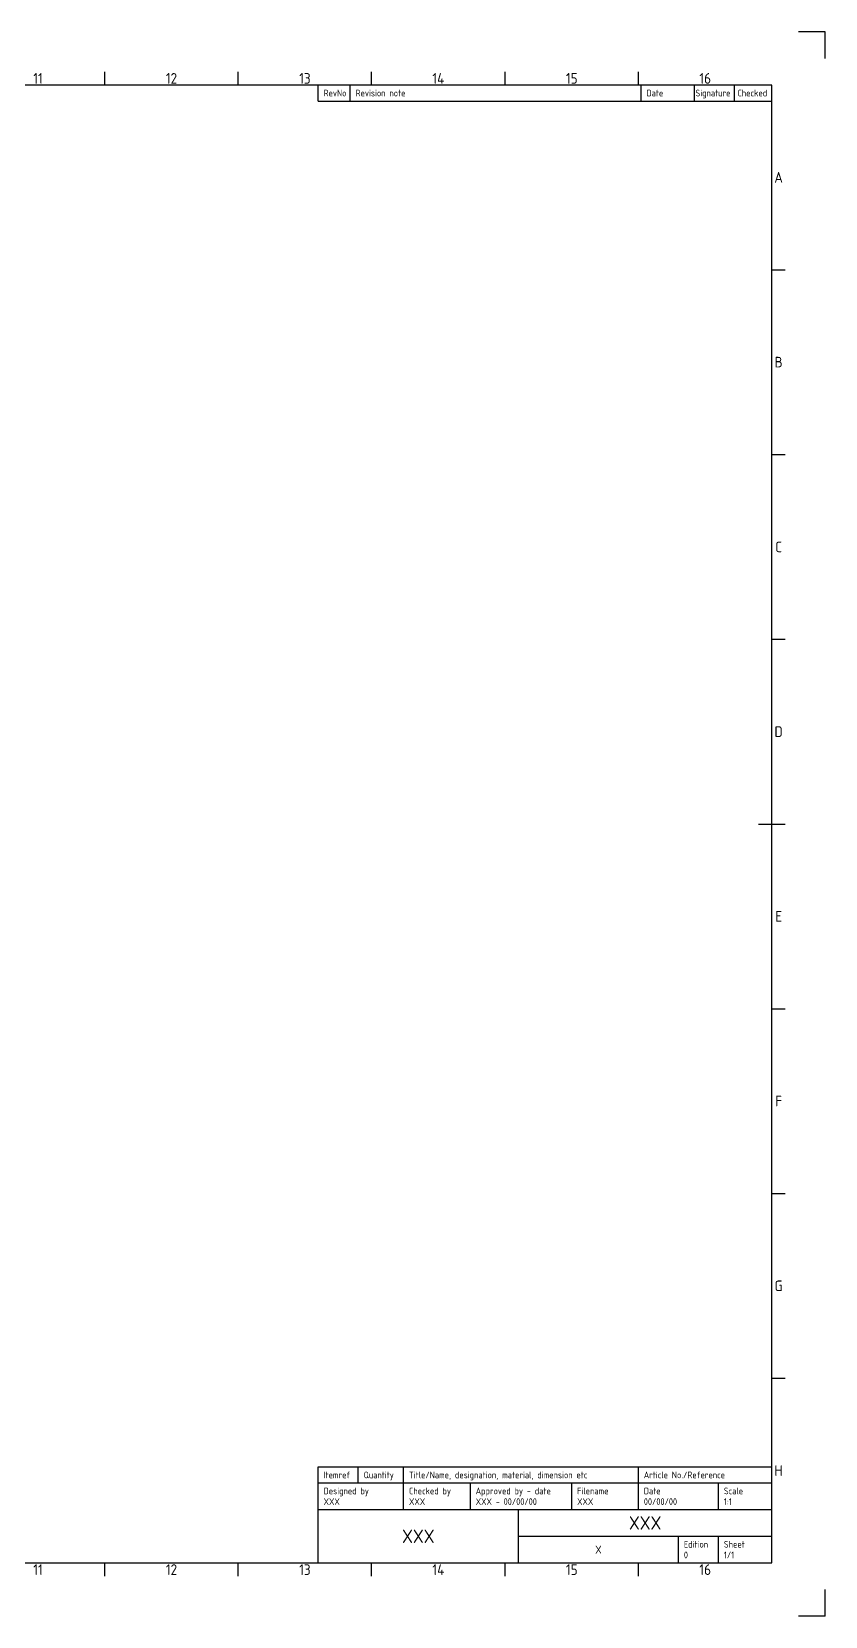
# Model space of a CAD drawing. Extents: x -66621 to 8567886, y -226536 to 8517995.
# Drawn here: x 703736 to 793782, y -60393 to 119470 of the extents above; entities that cross this region are included whole.
import ezdxf
from ezdxf.enums import TextEntityAlignment as Align

# ---------------------------------------------------------------- set-up
doc = ezdxf.new("R2010")
doc.units = 0
doc.header["$MEASUREMENT"] = 0
doc.layers.add('Title Block', color=7, linetype='CONTINUOUS')
doc.styles.add('ISO Proportional', font='isocp.shx')

# ---------------------------------------------------------------- blocks, each defined once
blk = doc.blocks.new('ISO A1 title block')
at = {"layer": 'Title Block'}
for p, q in [((840, 594), (830, 594)), ((840, 584), (840, 594)), ((570, 574), (570, 579)), ((620, 574), (620, 579)), ((670, 574), (670, 579)), ((720, 574), (720, 579)), ((770, 574), (770, 579)), ((820, 574), (20, 574)), ((650, 568), (650, 574)), ((662, 568), (662, 574)), ((771, 568), (771, 574)), ((791, 568), (791, 574)), ((806, 568), (806, 574)), ((820, 20), (820, 574)), ((650, 568), (820, 568)), ((820, 504.75), (825, 504.75)), ((820, 435.5), (825, 435.5)), ((820, 366.25), (825, 366.25)), ((815, 297), (825, 297)), ((820, 227.75), (825, 227.75)), ((820, 158.5), (825, 158.5)), ((820, 89.25), (825, 89.25)), ((650, 56), (820, 56)), ((650, 50), (650, 56)), ((665, 50), (665, 56)), ((682, 50), (682, 56)), ((770, 50), (770, 56)), ((650, 50), (820, 50)), ((650, 20), (650, 50)), ((682, 40), (682, 50)), ((707, 40), (707, 50)), ((745, 40), (745, 50)), ((770, 40), (770, 50)), ((800, 40), (800, 50)), ((650, 40), (820, 40)), ((725, 20), (725, 40)), ((725, 30), (820, 30)), ((785, 20), (785, 30)), ((800, 20), (800, 30)), ((20, 20), (820, 20)), ((570, 15), (570, 20)), ((620, 15), (620, 20)), ((670, 15), (670, 20)), ((720, 15), (720, 20)), ((770, 15), (770, 20)), ((840, 0), (840, 10)), ((840, 0), (830, 0))]:
    blk.add_line(p, q, dxfattribs=at)
at = {"layer": 'Title Block', "style": 'ISO Proportional'}
for s, p in [('11', (545, 576.5)), ('12', (595, 576.5)), ('13', (645, 576.5)), ('14', (695, 576.5)), ('15', (745, 576.5)), ('16', (795, 576.5)), ('A', (822.5, 539.375)), ('B', (822.5, 470.125)), ('C', (822.5, 400.875)), ('D', (822.5, 331.625)), ('E', (822.5, 262.375)), ('F', (822.5, 193.125)), ('G', (822.5, 123.875)), ('H', (822.5, 54.625)), ('11', (545, 17.5)), ('12', (595, 17.5)), ('13', (645, 17.5)), ('14', (695, 17.5)), ('15', (745, 17.5)), ('16', (795, 17.5))]:
    blk.add_text(s, height=4, dxfattribs=at).set_placement(p, align=Align.MIDDLE)
for s, p in [('RevNo', (652, 571)), ('Revision note', (664, 571)), ('Date', (773, 571)), ('Signature', (791.361, 571)), ('Checked', (807.083, 571)), ('Itemref', (652, 53)), ('Quantity', (667, 53)), ('Title/Name, designation, material, dimension etc', (684, 53)), ('Article No./Reference', (772, 53)), ('Designed by', (652, 47)), ('Checked by', (684, 47)), ('Approved by - date', (709, 47)), ('Filename', (747, 47)), ('Date', (772, 47)), ('Scale', (802, 47)), ('Edition', (787, 27)), ('Sheet', (802, 27))]:
    blk.add_text(s, height=2.5, dxfattribs=at).set_placement(p, align=Align.MIDDLE_LEFT)
at = {"layer": 'Title Block', "style": 'ISO Proportional', "flags": 8}
for tag, p in [('DESIGNED_BY', (652, 43)), ('CHECKED_BY', (684, 43)), ('APPROVED_BY_DATE', (709, 43)), ('FILENAME', (747, 43)), ('DATE', (772, 43)), ('SCALE', (802, 43)), ('EDITION', (787, 23)), ('SHEET', (802, 23))]:
    blk.add_attdef(tag, text='', height=2.5, dxfattribs=at).set_placement(p, align=Align.MIDDLE_LEFT)
for tag, height, p in [('TITLE', 5, (772.5, 35)), ('OWNER', 5, (687.5, 30)), ('DRAWING_NUMBER', 3, (755, 25))]:
    blk.add_attdef(tag, text='', height=height, dxfattribs=at).set_placement(p, align=Align.MIDDLE)

msp = doc.modelspace()

# ---------------------------------------------------------------- block references
at = {"layer": 'Title Block'}
ref = msp.add_blockref('ISO A1 title block', (539430.1, -60393.1), dxfattribs=dict(at, xscale=302.7999925069408, yscale=302.7999925069408, zscale=302.7999925069408))
ref.add_attrib('CHECKED_BY', 'XXX', dxfattribs={"height": 757, "style": 'ISO Proportional'}).set_placement((746545.3, -47372.7), align=Align.MIDDLE_LEFT)
ref.add_attrib('OWNER', 'XXX', dxfattribs={"height": 1514, "style": 'ISO Proportional'}).set_placement((747605.1, -51309.1), align=Align.MIDDLE)
ref.add_attrib('DESIGNED_BY', 'XXX', dxfattribs={"height": 757, "style": 'ISO Proportional'}).set_placement((736855.7, -47372.7), align=Align.MIDDLE_LEFT)
ref.add_attrib('FILENAME', 'XXX', dxfattribs={"height": 757, "style": 'ISO Proportional'}).set_placement((765621.7, -47372.7), align=Align.MIDDLE_LEFT)
ref.add_attrib('DRAWING_NUMBER', 'X', dxfattribs={"height": 908.4, "style": 'ISO Proportional'}).set_placement((768044.1, -52823.1), align=Align.MIDDLE)
ref.add_attrib('APPROVED_BY_DATE', 'XXX - 00/00/00', dxfattribs={"height": 757, "style": 'ISO Proportional'}).set_placement((754115.3, -47372.7), align=Align.MIDDLE_LEFT)
ref.add_attrib('TITLE', 'XXX', dxfattribs={"height": 1514, "style": 'ISO Proportional'}).set_placement((773343.1, -49795.1), align=Align.MIDDLE)
ref.add_attrib('DATE', '00/00/00', dxfattribs={"height": 757, "style": 'ISO Proportional'}).set_placement((773191.7, -47372.7), align=Align.MIDDLE_LEFT)
ref.add_attrib('EDITION', '0', dxfattribs={"height": 757, "style": 'ISO Proportional'}).set_placement((777733.7, -53428.7), align=Align.MIDDLE_LEFT)
ref.add_attrib('SHEET', '1/1', dxfattribs={"height": 757, "style": 'ISO Proportional'}).set_placement((782275.7, -53428.7), align=Align.MIDDLE_LEFT)
ref.add_attrib('SCALE', '1:1', dxfattribs={"height": 757, "style": 'ISO Proportional'}).set_placement((782275.7, -47372.7), align=Align.MIDDLE_LEFT)

doc.saveas('drawing.dxf')
